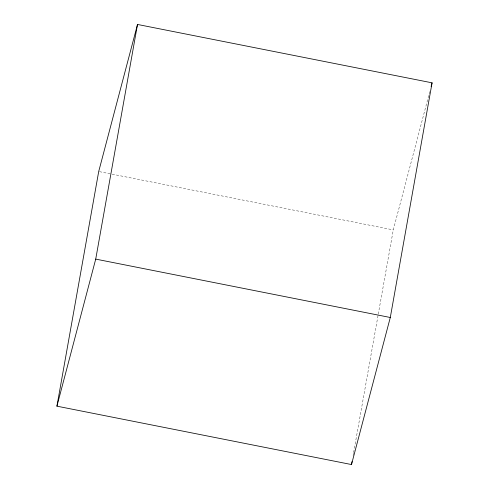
<?xml version="1.0" encoding="UTF-8"?>
<svg xmlns="http://www.w3.org/2000/svg" width="489" height="489" viewBox="0 0 489 489"><rect width="100%" height="100%" fill="white"/><g stroke="black" fill="none" stroke-linecap="round" stroke-linejoin="round"><path stroke-width="0.37" stroke-dasharray="2.44 1.83" d="M353.101 455.522L353.504 453.266M353.639 452.514L378.144 314.879M378.278 314.127L393.278 229.891L429.752 91.657M99.45 171.663L111.413 174.029M112.164 174.182L393.278 229.891"/><path stroke-width="0.73" d="M56.92 406.17L98.705 171.511L137.507 24.45L432.08 82.83L390.295 317.489L351.493 464.55L56.92 406.17L95.722 259.109L137.507 24.45M351.493 464.55L352.031 461.543M431.109 86.51L432.08 82.83M95.722 259.109L390.295 317.489"/></g></svg>
